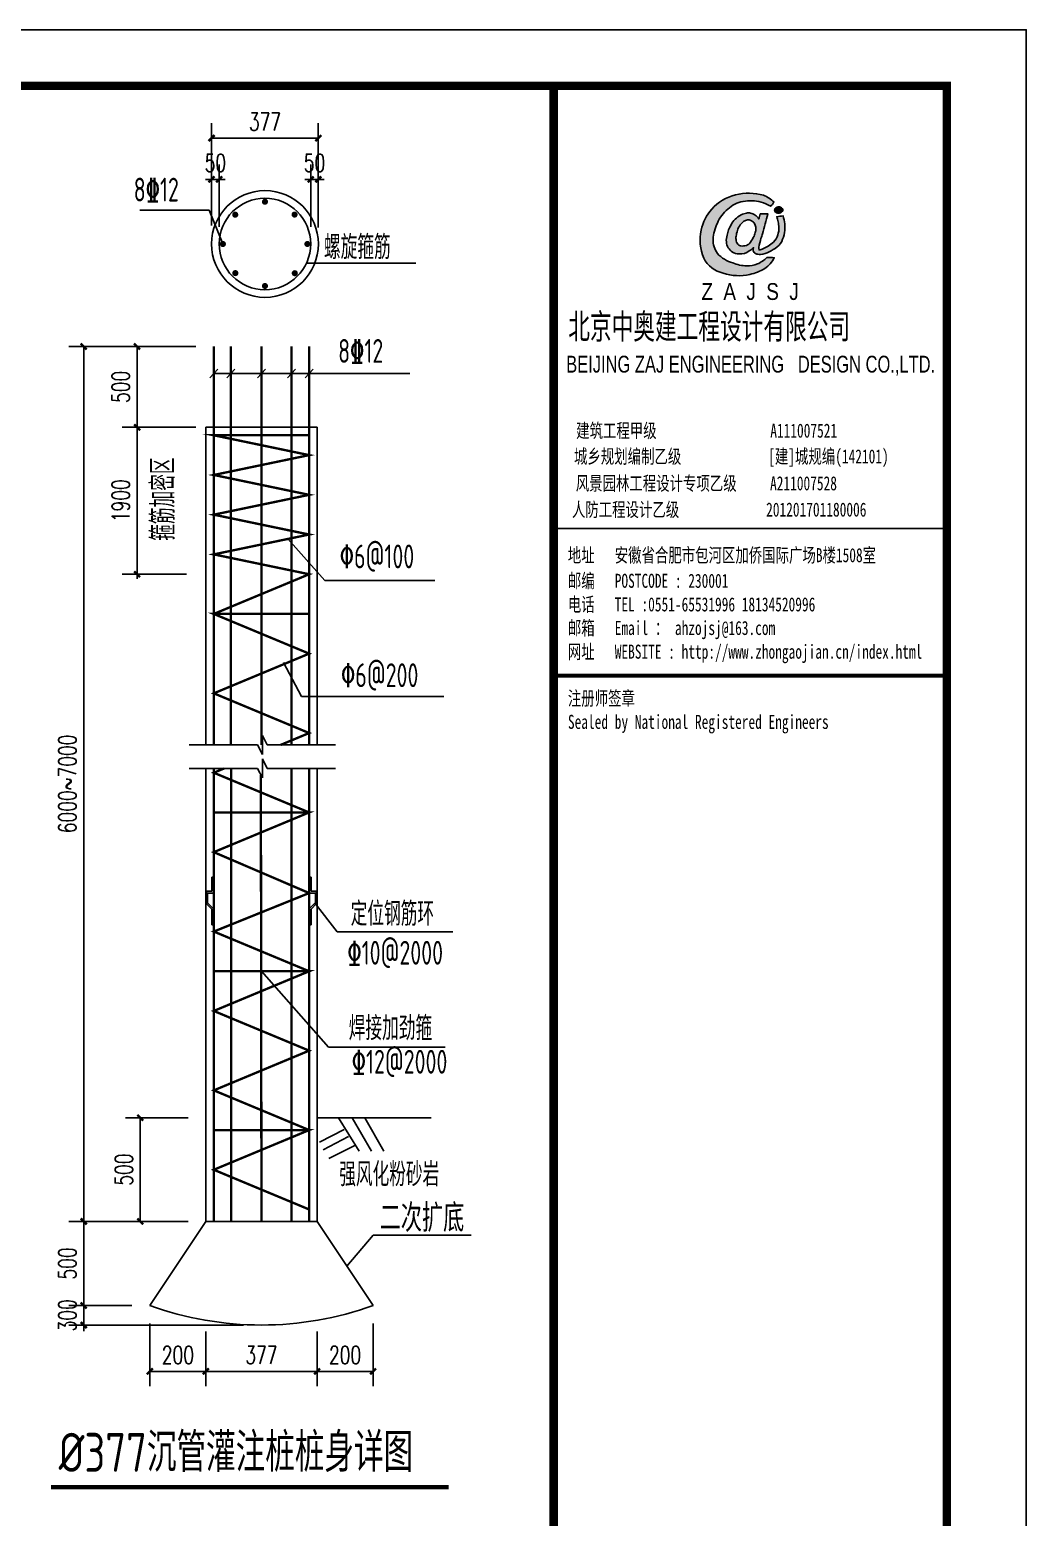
# Model space of a CAD drawing. Extents: x -33967 to 1773478, y -1022458 to -784650.
# Drawn here: x 353965 to 379054, y -975925 to -938458 of the extents above; entities that cross this region are included whole.
import ezdxf
from ezdxf.enums import TextEntityAlignment as Align

# ---------------------------------------------------------------- set-up
doc = ezdxf.new("R2010")
doc.units = 0
doc.header["$LTSCALE"] = 1000
doc.header["$MEASUREMENT"] = 0
for name, color, linetype in [('01', 1, 'Continuous'), ('AXIS', 3, 'Continuous'), ('NUM', 7, 'Continuous'), ('PUB_TEXT', 7, 'Continuous'), ('PUB_TITLE', 4, 'Continuous'), ('STAIR', 2, 'Continuous'), ('图签', 3, 'Continuous'), ('垂直标注', 2, 'Continuous'), ('细实线', 6, 'Continuous'), ('详图钢筋', 7, 'Continuous'), ('钢筋圆', 4, 'Continuous')]:
    doc.layers.add(name, color=color, linetype=linetype)
doc.styles.add('_gyy_title_Arial', font='arial.ttf', dxfattribs={"width": 0.7})
doc.styles.add('_gyy_title_ST', font='', dxfattribs={"width": 0.8})
doc.styles.add('_TCH_DIM_T3', font='SIMPLEX', dxfattribs={"width": 0.705882, "bigfont": 'GBCBIG'})
doc.styles.add('C', font='tssdeng.shx', dxfattribs={"height": 3, "bigfont": 'tssdchn.shx'})
doc.styles.add('HZ', font='txt.shx', dxfattribs={"width": 0.8, "bigfont": '000hztxt.shx'})
doc.styles.add('TSSD_Norm', font='tssdeng.shx', dxfattribs={"bigfont": 'hztxt.shx'})
doc.styles.get('_gyy_title_ST').set_extended_font_data('SimSun')
doc.dimstyles.new('TCH_150_10', dxfattribs={"dimtxt": 446.25, "dimasz": 150, "dimexe": 375, "dimexo": 450, "dimgap": 189.375, "dimtad": 1, "dimdec": 0, "dimlfac": 0.1, "dimzin": 0, "dimdsep": 46, "dimtxsty": '_TCH_DIM_T3', "dimblk": 'ARCHTICK', "dimcen": 0.09, "dimclrd": 256, "dimclre": 256, "dimclrt": 7, "dimazin": 2, "dimtfac": 1, "dimtdec": 0, "dimtix": 1, "dimtmove": 2, "dimatfit": 3, "dimfxl": 1, "dimtolj": 1, "dimtzin": 0, "dimarcsym": 0})
doc.dimstyles.new('TCH_150_5', dxfattribs={"dimtxt": 446.25, "dimasz": 150, "dimexe": 375, "dimexo": 450, "dimgap": 189.375, "dimtad": 1, "dimdec": 0, "dimlfac": 0.2, "dimzin": 0, "dimdsep": 46, "dimtxsty": '_TCH_DIM_T3', "dimblk": 'ARCHTICK', "dimcen": 0.09, "dimclrd": 256, "dimclre": 256, "dimclrt": 7, "dimazin": 2, "dimtfac": 1, "dimtdec": 0, "dimtix": 1, "dimtmove": 2, "dimatfit": 3, "dimfxl": 1, "dimtolj": 1, "dimtzin": 0, "dimarcsym": 0})

# ---------------------------------------------------------------- blocks, each defined once
blk = doc.blocks.new('dd')
at = {"layer": '图签'}
h = blk.add_hatch(color=5, dxfattribs=at)
h.set_gradient(color1=(0, 0, 255), color2=(36, 36, 255), one_color=1, tint=0.57)
h.paths.add_polyline_path([(452, 1270, -0.093206), (531, 1562, -0.136321), (716, 1807, -0.161039), (988, 1948, -0.108591), (1307, 1935, -0.049497), (1479, 1861, 0.062627), (1539, 1932, 0.094388), (1351, 2056, 0.136326), (854, 2062, 0.161722), (430, 1810, 0.133661), (243, 1435, 0.158414), (286, 937, 0.22517), (632, 669, 0.138663), (1107, 646, 0.074676), (1375, 753, 0.125344), (1543, 944, 0.006312), (1413, 948, -0.090385), (1244, 833, -0.096745), (1053, 797, -0.073845), (803, 850, -0.140868), (530, 1020, -0.160753)])
h = blk.add_hatch(color=5, dxfattribs=at)
h.set_gradient(color1=(0, 0, 255), color2=(36, 36, 255), one_color=1, tint=0.57)
h.paths.add_polyline_path([(1306, 1289, 0.011169), (1334, 1370, 0.005807), (1431, 1724, 0.01105), (1292, 1724, 0.016796), (1267, 1634, 0.125943), (1203, 1704, 0.083806), (1120, 1739, 0.082879), (1047, 1739, -0.008503), (952, 1710, 0.060057), (844, 1628, 0.086078), (774, 1532, 0.099424), (705, 1347, 0.12153), (690, 1225, 0.102644), (719, 1122, 0.056648), (797, 1042, 0.092914), (913, 1013, 0.194578), (1098, 1064, -0.002562), (1175, 1122, 0.064354), (1167, 1068, 0.172385), (1207, 1017, 0.105458), (1300, 1002, 0.086567), (1454, 1046, 0.047674), (1592, 1136, 0.166359), (1692, 1274, 0.096748), (1728, 1431, 0.03151), (1728, 1548, 0.041815), (1700, 1691, 0.007654), (1588, 1673, -0.009919), (1610, 1585, -0.068269), (1624, 1482, -0.105336), (1605, 1352, -0.14652), (1528, 1223, -0.070486), (1434, 1151, -0.077937), (1341, 1103, -0.127098), (1272, 1084, -0.114215), (1267, 1129, -0.007609)])
h.paths.add_polyline_path([(865, 1245, -0.099994), (863, 1328, -0.050974), (888, 1427, -0.120527), (938, 1529, -0.043888), (1002, 1595, -0.08446), (1063, 1619, -0.147309), (1127, 1607, -0.037474), (1177, 1572, -0.06931), (1209, 1507, -0.067662), (1213, 1431, -0.02676), (1211, 1413, 0.017209), (1183, 1329, -0.048815), (1120, 1223, -0.139096), (1046, 1163, -0.097991), (944, 1153, -0.085394), (909, 1169, -0.149141)], flags=16)
h = blk.add_hatch(color=1, dxfattribs=at)
h.set_gradient(color1=(255, 0, 0), color2=(255, 0, 0), tint=0.57)
h.paths.add_polyline_path([(1557, 1818, 0.386553), (1564, 1757, 0.170676), (1604, 1736, 0.082224), (1657, 1743, 0.087509), (1686, 1766, 0.264235), (1694, 1804, 0.244333), (1636, 1850, 0.30271)])
blk.add_lwpolyline([(1539, 1932, 0.094388), (1351, 2056, 0.136326), (854, 2062, 0.161722), (430, 1810, 0.133661), (243, 1435, 0.158414), (286, 937, 0.22517), (632, 669, 0.138663), (1107, 646, 0.074676), (1375, 753, 0.125344), (1543, 944, 0.006312), (1413, 948, -0.090385), (1244, 833, -0.096745), (1053, 797, -0.073845), (803, 850, -0.140868), (530, 1020, -0.160753), (452, 1270, -0.093206), (531, 1562, -0.136321), (716, 1807, -0.161039), (988, 1948, -0.108591), (1307, 1935, -0.049497), (1479, 1861, 0.062627)], format="xyb", close=True, dxfattribs=at)
for points in [[(1431, 1724, 0.011041), (1292, 1724, 0.016796), (1267, 1634, 0.125943), (1203, 1704, 0.083806), (1120, 1739, 0.082879), (1047, 1739, -0.008503), (952, 1710, 0.060057), (844, 1628, 0.086078), (774, 1532, 0.099424), (705, 1347, 0.12153), (690, 1225, 0.102644), (719, 1122, 0.056648), (797, 1042, 0.092914), (913, 1013, 0.194578), (1098, 1064, -0.002562), (1175, 1122, 0.064354), (1167, 1068, 0.172385), (1207, 1017, 0.105458), (1300, 1002, 0.086567), (1454, 1046, 0.047674), (1592, 1136, 0.166359), (1692, 1274, 0.096748), (1728, 1431, 0.03151), (1728, 1548, 0.041815), (1700, 1691, 0.007654), (1588, 1673, -0.009919), (1610, 1585, -0.068269), (1624, 1482, -0.105336), (1605, 1352, -0.14652), (1528, 1223, -0.070486), (1434, 1151, -0.077937), (1341, 1103, -0.127098), (1272, 1084, -0.114215), (1267, 1129, -0.007609), (1306, 1289, 0.011169), (1334, 1370, 0.005782), (1430, 1722, 0.069025)], [(1213, 1431, 0.067662), (1209, 1507, 0.06931), (1177, 1572, 0.037474), (1127, 1607, 0.147309), (1063, 1619, 0.08446), (1002, 1595, 0.043888), (938, 1529, 0.120527), (888, 1427, 0.050974), (863, 1328, 0.099994), (865, 1245, 0.149141), (909, 1169, 0.085394), (944, 1153, 0.097991), (1046, 1163, 0.139096), (1120, 1223, 0.048815), (1183, 1329, -0.017209), (1211, 1413, 0.02676), (1213, 1431, 0.441273)], [(1694, 1804, 0.243958), (1636, 1850, 0.303117), (1557, 1818, 0.386553), (1564, 1757, 0.170676), (1604, 1736, 0.082224), (1657, 1743, 0.087509), (1686, 1766, 0.264235), (1694, 1804, -7.823139)]]:
    blk.add_lwpolyline(points, format="xyb", dxfattribs=at)
at = {"insert": (246, 492), "char_height": 300, "width": 8000, "attachment_point": 1, "style": 'HZ'}
blk.add_mtext('{\\fArial|b0|i0|c0|p32;Z  A  J  S  J}', dxfattribs=at)
blk = doc.blocks.new('_ArchTick')
at = {"color": 0, "linetype": 'ByBlock', "const_width": 0.4}
blk.add_lwpolyline([(-0.5, -0.5), (0.5, 0.5)], dxfattribs=at)
blk = doc.blocks.new('*D1701')
at = {"layer": 'AXIS', "linetype": 'ByBlock', "lineweight": -2, "transparency": 16777216}
for p, q in [((358149, -946435), (356292, -946435)), ((356667, -946435), (356667, -948472)), ((358149, -948472), (356292, -948472))]:
    blk.add_line(p, q, dxfattribs=at)
at = {"layer": 'Defpoints', "color": 0, "linetype": 'ByBlock', "transparency": 16777216}
for p in [(358599, -946435), (356667, -948472), (358599, -948472)]:
    blk.add_point(p, dxfattribs=at)
at = {"layer": 'AXIS', "linetype": 'ByBlock', "lineweight": -2, "transparency": 16777216, "xscale": 150, "yscale": 150, "zscale": 150}
for p, rotation in [((356667, -946435), 90), ((356667, -948472), 270)]:
    blk.add_blockref('_ArchTick', p, dxfattribs=dict(at, rotation=rotation))
at = {"layer": 'AXIS', "color": 7, "linetype": 'ByBlock', "transparency": 16777216, "insert": (356255, -947454), "char_height": 446.2, "attachment_point": 5, "rotation": 90, "style": '_TCH_DIM_T3'}
blk.add_mtext('\\A1;500', dxfattribs=at)
blk = doc.blocks.new('*D1702')
at = {"layer": 'AXIS', "linetype": 'ByBlock', "lineweight": -2, "transparency": 16777216}
for p, q in [((357949, -948472), (356292, -948472)), ((356667, -948472), (356667, -952172)), ((357909, -952172), (356292, -952172))]:
    blk.add_line(p, q, dxfattribs=at)
at = {"layer": 'Defpoints', "color": 0, "linetype": 'ByBlock', "transparency": 16777216}
for p in [(358399, -948472), (356667, -952172), (358359, -952172)]:
    blk.add_point(p, dxfattribs=at)
at = {"layer": 'AXIS', "linetype": 'ByBlock', "lineweight": -2, "transparency": 16777216, "xscale": 150, "yscale": 150, "zscale": 150}
for p, rotation in [((356667, -948472), 90), ((356667, -952172), 270)]:
    blk.add_blockref('_ArchTick', p, dxfattribs=dict(at, rotation=rotation))
at = {"layer": 'AXIS', "color": 7, "linetype": 'ByBlock', "transparency": 16777216, "insert": (356255, -950322), "char_height": 446.2, "attachment_point": 5, "rotation": 90, "style": '_TCH_DIM_T3'}
blk.add_mtext('\\A1;1900', dxfattribs=at)
blk = doc.blocks.new('*D1703')
at = {"layer": 'AXIS', "linetype": 'ByBlock', "lineweight": -2, "transparency": 16777216}
for p, q in [((357949, -965862), (356372, -965862)), ((356747, -968473), (356747, -965862)), ((357949, -968473), (356372, -968473))]:
    blk.add_line(p, q, dxfattribs=at)
at = {"layer": 'Defpoints', "color": 0, "linetype": 'ByBlock', "transparency": 16777216}
for p in [(356747, -965862), (358399, -965862), (358399, -968473)]:
    blk.add_point(p, dxfattribs=at)
at = {"layer": 'AXIS', "linetype": 'ByBlock', "lineweight": -2, "transparency": 16777216, "xscale": 150, "yscale": 150, "zscale": 150}
for p, rotation in [((356747, -965862), 90), ((356747, -968473), 270)]:
    blk.add_blockref('_ArchTick', p, dxfattribs=dict(at, rotation=rotation))
at = {"layer": 'AXIS', "color": 7, "linetype": 'ByBlock', "transparency": 16777216, "insert": (356335, -967168), "char_height": 446.2, "attachment_point": 5, "rotation": 90, "style": '_TCH_DIM_T3'}
blk.add_mtext('\\A1;500', dxfattribs=at)
blk = doc.blocks.new('*D1704')
at = {"layer": 'AXIS', "linetype": 'ByBlock', "lineweight": -2, "transparency": 16777216}
for p, q in [((357709, -946435), (354949, -946435)), ((355324, -968473), (355324, -946435)), ((357949, -968473), (354949, -968473))]:
    blk.add_line(p, q, dxfattribs=at)
at = {"layer": 'Defpoints', "color": 0, "linetype": 'ByBlock', "transparency": 16777216}
for p in [(355324, -946435), (358159, -946435), (358399, -968473)]:
    blk.add_point(p, dxfattribs=at)
at = {"layer": 'AXIS', "linetype": 'ByBlock', "lineweight": -2, "transparency": 16777216, "xscale": 150, "yscale": 150, "zscale": 150}
for p, rotation in [((355324, -946435), 90), ((355324, -968473), 270)]:
    blk.add_blockref('_ArchTick', p, dxfattribs=dict(at, rotation=rotation))
at = {"layer": 'AXIS', "color": 7, "linetype": 'ByBlock', "transparency": 16777216, "insert": (354912, -957454), "char_height": 446.25, "attachment_point": 5, "rotation": 90, "style": '_TCH_DIM_T3'}
blk.add_mtext('\\A1;6000~7000', dxfattribs=at)
blk = doc.blocks.new('*D1712')
at = {"layer": 'AXIS', "linetype": 'ByBlock', "lineweight": -2, "transparency": 16777216}
for p, q in [((358543, -943371), (358543, -940812)), ((361230, -943438), (361230, -940812)), ((358543, -941187), (361230, -941187))]:
    blk.add_line(p, q, dxfattribs=at)
at = {"layer": 'Defpoints', "color": 0, "linetype": 'ByBlock', "transparency": 16777216}
for p in [(361230, -941187), (358543, -943821), (361230, -943888)]:
    blk.add_point(p, dxfattribs=at)
at = {"layer": 'AXIS', "linetype": 'ByBlock', "lineweight": -2, "transparency": 16777216, "xscale": 150, "yscale": 150, "zscale": 150, "rotation": 180}
blk.add_blockref('_ArchTick', (358543, -941187), dxfattribs=at)
at = {"layer": 'AXIS', "linetype": 'ByBlock', "lineweight": -2, "transparency": 16777216, "xscale": 150, "yscale": 150, "zscale": 150}
blk.add_blockref('_ArchTick', (361230, -941187), dxfattribs=at)
at = {"layer": 'AXIS', "color": 7, "linetype": 'ByBlock', "transparency": 16777216, "insert": (359887, -940774), "char_height": 446.2, "attachment_point": 5, "style": '_TCH_DIM_T3'}
blk.add_mtext('\\A1;377', dxfattribs=at)
blk = doc.blocks.new('*D1713')
at = {"layer": 'AXIS', "linetype": 'ByBlock', "lineweight": -2, "transparency": 16777216}
for p, q in [((358543, -943389), (358543, -941851)), ((358735, -943426), (358735, -941851)), ((358543, -942226), (358393, -942226)), ((358735, -942226), (358543, -942226)), ((358735, -942226), (358885, -942226))]:
    blk.add_line(p, q, dxfattribs=at)
at = {"layer": 'Defpoints', "color": 0, "linetype": 'ByBlock', "transparency": 16777216}
for p in [(358543, -942226), (358543, -943839), (358735, -943876)]:
    blk.add_point(p, dxfattribs=at)
at = {"layer": 'AXIS', "linetype": 'ByBlock', "lineweight": -2, "transparency": 16777216, "xscale": 150, "yscale": 150, "zscale": 150}
blk.add_blockref('_ArchTick', (358543, -942226), dxfattribs=at)
at = {"layer": 'AXIS', "linetype": 'ByBlock', "lineweight": -2, "transparency": 16777216, "xscale": 150, "yscale": 150, "zscale": 150, "rotation": 180}
blk.add_blockref('_ArchTick', (358735, -942226), dxfattribs=at)
at = {"layer": 'AXIS', "color": 7, "linetype": 'ByBlock', "transparency": 16777216, "insert": (358639, -941814), "char_height": 446.2, "attachment_point": 5, "style": '_TCH_DIM_T3'}
blk.add_mtext('\\A1;50', dxfattribs=at)
blk = doc.blocks.new('*D1714')
at = {"layer": 'AXIS', "linetype": 'ByBlock', "lineweight": -2, "transparency": 16777216}
for p, q in [((361038, -943426), (361038, -941851)), ((361230, -943389), (361230, -941851)), ((361038, -942226), (360888, -942226)), ((361038, -942226), (361230, -942226)), ((361230, -942226), (361380, -942226))]:
    blk.add_line(p, q, dxfattribs=at)
at = {"layer": 'Defpoints', "color": 0, "linetype": 'ByBlock', "transparency": 16777216}
for p in [(361230, -942226), (361038, -943876), (361230, -943839)]:
    blk.add_point(p, dxfattribs=at)
at = {"layer": 'AXIS', "linetype": 'ByBlock', "lineweight": -2, "transparency": 16777216, "xscale": 150, "yscale": 150, "zscale": 150}
blk.add_blockref('_ArchTick', (361038, -942226), dxfattribs=at)
at = {"layer": 'AXIS', "linetype": 'ByBlock', "lineweight": -2, "transparency": 16777216, "xscale": 150, "yscale": 150, "zscale": 150, "rotation": 180}
blk.add_blockref('_ArchTick', (361230, -942226), dxfattribs=at)
at = {"layer": 'AXIS', "color": 7, "linetype": 'ByBlock', "transparency": 16777216, "insert": (361134, -941814), "char_height": 446.2, "attachment_point": 5, "style": '_TCH_DIM_T3'}
blk.add_mtext('\\A1;50', dxfattribs=at)
blk = doc.blocks.new('*D1715')
at = {"layer": 'AXIS', "linetype": 'ByBlock', "lineweight": -2, "transparency": 16777216}
for p, q in [((357949, -968473), (354949, -968473)), ((355324, -968473), (355324, -970592)), ((356538, -970592), (354949, -970592))]:
    blk.add_line(p, q, dxfattribs=at)
at = {"layer": 'Defpoints', "color": 0, "linetype": 'ByBlock', "transparency": 16777216}
for p in [(358399, -968473), (355324, -970592), (356988, -970592)]:
    blk.add_point(p, dxfattribs=at)
at = {"layer": 'AXIS', "linetype": 'ByBlock', "lineweight": -2, "transparency": 16777216, "xscale": 150, "yscale": 150, "zscale": 150}
for p, rotation in [((355324, -968473), 90), ((355324, -970592), 270)]:
    blk.add_blockref('_ArchTick', p, dxfattribs=dict(at, rotation=rotation))
at = {"layer": 'AXIS', "color": 7, "linetype": 'ByBlock', "transparency": 16777216, "insert": (354912, -969533), "char_height": 446.2, "attachment_point": 5, "rotation": 90, "style": '_TCH_DIM_T3'}
blk.add_mtext('\\A1;500', dxfattribs=at)
blk = doc.blocks.new('*D1716')
at = {"layer": 'AXIS', "linetype": 'ByBlock', "lineweight": -2, "transparency": 16777216}
for p, q in [((358399, -971245), (358399, -972626)), ((361199, -971245), (361199, -972626)), ((358399, -972251), (361199, -972251))]:
    blk.add_line(p, q, dxfattribs=at)
at = {"layer": 'Defpoints', "color": 0, "linetype": 'ByBlock', "transparency": 16777216}
for p in [(358399, -970795), (361199, -970795), (361199, -972251)]:
    blk.add_point(p, dxfattribs=at)
at = {"layer": 'AXIS', "linetype": 'ByBlock', "lineweight": -2, "transparency": 16777216, "xscale": 150, "yscale": 150, "zscale": 150, "rotation": 180}
blk.add_blockref('_ArchTick', (358399, -972251), dxfattribs=at)
at = {"layer": 'AXIS', "linetype": 'ByBlock', "lineweight": -2, "transparency": 16777216, "xscale": 150, "yscale": 150, "zscale": 150}
blk.add_blockref('_ArchTick', (361199, -972251), dxfattribs=at)
at = {"layer": 'AXIS', "color": 7, "linetype": 'ByBlock', "transparency": 16777216, "insert": (359799, -971838), "char_height": 446.2, "attachment_point": 5, "style": '_TCH_DIM_T3'}
blk.add_mtext('\\A1;377', dxfattribs=at)
blk = doc.blocks.new('*D1717')
at = {"layer": 'AXIS', "linetype": 'ByBlock', "lineweight": -2, "transparency": 16777216}
for p, q in [((362609, -971042), (362609, -972626)), ((361199, -971245), (361199, -972626)), ((361199, -972251), (362609, -972251))]:
    blk.add_line(p, q, dxfattribs=at)
at = {"layer": 'Defpoints', "color": 0, "linetype": 'ByBlock', "transparency": 16777216}
for p in [(362609, -970592), (361199, -970795), (362609, -972251)]:
    blk.add_point(p, dxfattribs=at)
at = {"layer": 'AXIS', "linetype": 'ByBlock', "lineweight": -2, "transparency": 16777216, "xscale": 150, "yscale": 150, "zscale": 150, "rotation": 180}
blk.add_blockref('_ArchTick', (361199, -972251), dxfattribs=at)
at = {"layer": 'AXIS', "linetype": 'ByBlock', "lineweight": -2, "transparency": 16777216, "xscale": 150, "yscale": 150, "zscale": 150}
blk.add_blockref('_ArchTick', (362609, -972251), dxfattribs=at)
at = {"layer": 'AXIS', "color": 7, "linetype": 'ByBlock', "transparency": 16777216, "insert": (361904, -971838), "char_height": 446.2, "attachment_point": 5, "style": '_TCH_DIM_T3'}
blk.add_mtext('\\A1;200', dxfattribs=at)
blk = doc.blocks.new('*D1718')
at = {"layer": 'AXIS', "linetype": 'ByBlock', "lineweight": -2, "transparency": 16777216}
for p, q in [((356988, -971042), (356988, -972626)), ((358399, -971245), (358399, -972626)), ((358399, -972251), (356988, -972251))]:
    blk.add_line(p, q, dxfattribs=at)
at = {"layer": 'Defpoints', "color": 0, "linetype": 'ByBlock', "transparency": 16777216}
for p in [(356988, -970592), (358399, -970795), (356988, -972251)]:
    blk.add_point(p, dxfattribs=at)
at = {"layer": 'AXIS', "linetype": 'ByBlock', "lineweight": -2, "transparency": 16777216, "xscale": 150, "yscale": 150, "zscale": 150, "rotation": 180}
blk.add_blockref('_ArchTick', (356988, -972251), dxfattribs=at)
at = {"layer": 'AXIS', "linetype": 'ByBlock', "lineweight": -2, "transparency": 16777216, "xscale": 150, "yscale": 150, "zscale": 150}
blk.add_blockref('_ArchTick', (358399, -972251), dxfattribs=at)
at = {"layer": 'AXIS', "color": 7, "linetype": 'ByBlock', "transparency": 16777216, "insert": (357694, -971838), "char_height": 446.2, "attachment_point": 5, "style": '_TCH_DIM_T3'}
blk.add_mtext('\\A1;200', dxfattribs=at)
blk = doc.blocks.new('*D1727')
at = {"layer": 'AXIS', "linetype": 'ByBlock', "lineweight": -2, "transparency": 16777216}
for p, q in [((356538, -970592), (354949, -970592)), ((355324, -970592), (355324, -970442)), ((355324, -971084), (355324, -970592)), ((359349, -971084), (354949, -971084)), ((355324, -971084), (355324, -971234))]:
    blk.add_line(p, q, dxfattribs=at)
at = {"layer": 'Defpoints', "color": 0, "linetype": 'ByBlock', "transparency": 16777216}
for p in [(355324, -970592), (356988, -970592), (359799, -971084)]:
    blk.add_point(p, dxfattribs=at)
at = {"layer": 'AXIS', "linetype": 'ByBlock', "lineweight": -2, "transparency": 16777216, "xscale": 150, "yscale": 150, "zscale": 150}
for p, rotation in [((355324, -970592), 270), ((355324, -971084), 90)]:
    blk.add_blockref('_ArchTick', p, dxfattribs=dict(at, rotation=rotation))
at = {"layer": 'AXIS', "color": 7, "linetype": 'ByBlock', "transparency": 16777216, "insert": (354912, -970838), "char_height": 446.2, "attachment_point": 5, "rotation": 90, "style": '_TCH_DIM_T3'}
blk.add_mtext('\\A1;300', dxfattribs=at)

msp = doc.modelspace()

# ---------------------------------------------------------------- linework, layer by layer
at = {"color": 3, "linetype": 'Continuous'}
for p, q in [((358479.6, -943003.6), (356735.9, -943003.6)), ((358827, -943854.5), (358479.6, -943003.6)), ((360933.4, -944335.3), (363685.5, -944335.3)), ((358700.8, -947004.6), (358496.6, -947221.7)), ((358598.7, -947113.1), (363533.8, -947113.1)), ((359130.9, -947004.6), (358926.7, -947221.7)), ((359898.8, -947004.6), (359694.6, -947221.7)), ((360654.6, -947004.6), (360450.4, -947221.7)), ((361100.8, -947004.6), (360896.6, -947221.7)), ((360459.6, -951284.8), (361393.4, -952334.4)), ((361393.4, -952334.4), (364159.5, -952334.4)), ((360356.3, -954393.5), (360803.3, -955254.4)), ((360803.3, -955254.4), (364393.2, -955254.4)), ((361154.6, -960465.4), (361706, -961178.4)), ((361706, -961178.4), (364613.7, -961178.4)), ((359798.7, -962172.4), (361483.3, -964088.5)), ((361483.3, -964088.5), (364421, -964088.5))]:
    msp.add_line(p, q, dxfattribs=at)
for p, q in [((362610.1, -968823.4), (361951.5, -969604.2)), ((365075.8, -968823.4), (362610.1, -968823.4))]:
    msp.add_line(p, q)
at = {"layer": '01', "linetype": 'ByBlock'}
for p, q in [((358598.7, -946435.4), (358598.7, -956472.7)), ((359028.8, -946435.4), (359028.8, -956472.7)), ((359796.7, -946435.4), (359796.7, -956472.7)), ((360552.5, -946435.4), (360552.5, -956472.7)), ((360998.7, -946435.4), (360998.7, -956472.7)), ((358598.7, -948672.4), (360998.7, -949172.4)), ((360998.7, -949172.4), (358598.7, -949672.4)), ((358598.7, -949672.4), (360998.7, -950172.4)), ((360998.7, -950172.4), (358598.7, -950672.4)), ((358598.7, -950672.4), (360998.7, -951172.4)), ((360998.7, -951172.4), (358598.7, -951672.4)), ((360998.7, -952172.4), (358598.7, -953172.4)), ((358598.7, -953172.4), (360998.7, -954172.4)), ((358598.7, -953172.4), (360998.7, -953172.4)), ((360998.7, -954172.4), (358598.7, -955172.4)), ((358598.7, -955172.4), (360998.7, -956172.4))]:
    msp.add_line(p, q, dxfattribs=at)
at = {"layer": '01', "color": 0}
msp.add_line((361198.7, -965862.2), (364071.3, -965862.2), dxfattribs=at)
at = {"layer": '01', "color": 3}
for p, q in [((361738.5, -965862.2), (362262.5, -966703.5)), ((362080.2, -965862.2), (362572.6, -966703.5)), ((362401.8, -965862.2), (362878.1, -966703.5)), ((361880.1, -966159.4), (361260.1, -966476.7)), ((361991.5, -966338.3), (361354.8, -966667.7)), ((362152.1, -966562.2), (361493.3, -966888.9))]:
    msp.add_line(p, q, dxfattribs=at)
at = {"layer": '01', "linetype": 'ByBlock', "const_width": 60}
for points in [[(358598.7, -946435.4), (358598.7, -956472.7)], [(359028.8, -956472.7), (359028.8, -946435.4)], [(359796.7, -946435.4), (359796.7, -956472.7)], [(360552.5, -956472.7), (360552.5, -946435.4)], [(360998.7, -946435.4), (360998.7, -956472.7)], [(358598.7, -953172.4), (360998.7, -952172.4), (358598.7, -951672.4), (360998.7, -951172.4), (358598.7, -950672.4), (360998.7, -950172.4), (358598.7, -949672.4), (360998.7, -949172.4), (358598.7, -948672.4), (360998.7, -948672.4)], [(360278.1, -956472.7), (360998.7, -956172.4), (358598.7, -955172.4), (360998.7, -954172.4), (358598.7, -953172.4), (360998.7, -953172.4)], [(360998.7, -958172.4), (358598.7, -957172.4), (358859.1, -957063.9)], [(358598.7, -957063.9), (358598.7, -968473.1)], [(359034.2, -968473.1), (359034.2, -957063.9)], [(359783.5, -957225.2), (359798.7, -968473.1)], [(360551.9, -968473.1), (360551.9, -957063.9)], [(360998.7, -957063.9), (360998.7, -968473.1)], [(360998.7, -962172.4), (358598.7, -961172.4), (360998.7, -960203.1), (358598.7, -959172.4), (360998.7, -958172.4), (358598.7, -958172.4)], [(360998.7, -966172.4), (358598.7, -965172.4), (360998.7, -964172.4), (358598.7, -963172.4), (360998.7, -962172.4), (358598.7, -962172.4)], [(360998.7, -968172.4), (358598.7, -967172.4), (360998.7, -966172.4), (358598.7, -966172.4)]]:
    msp.add_lwpolyline(points, dxfattribs=at)
at = {"layer": 'AXIS', "linetype": 'ByBlock'}
msp.add_line((356667.2, -948352.4), (356667.2, -952292.4), dxfattribs=at)
at = {"layer": 'PUB_TEXT', "const_width": 105}
msp.add_lwpolyline([(354497.8, -975167.7), (364511.8, -975167.7)], dxfattribs=at)
at = {"layer": 'PUB_TITLE'}
msp.add_line((367155, -951018.5), (377053.9, -951018.5), dxfattribs=at)
msp.add_lwpolyline([(260253.9, -1022458.4), (379053.9, -1022458.4), (379053.9, -938458.4), (260253.9, -938458.4)], close=True, dxfattribs=at)
at = {"layer": 'PUB_TITLE', "const_width": 212.1}
for points in [[(263074.3, -1021044.2), (263074.3, -939872.6), (377053.9, -939872.6), (377053.9, -1021044.2)], [(367155, -939872.6), (377053.9, -939872.6), (377053.9, -1021044.2), (367155, -1021044.2)]]:
    msp.add_lwpolyline(points, close=True, dxfattribs=at)
at = {"layer": 'PUB_TITLE', "const_width": 99}
msp.add_lwpolyline([(367155, -954724.1), (377053.9, -954724.1)], dxfattribs=at)
at = {"layer": 'STAIR'}
for p, q in [((357981.6, -956472.7), (359702.8, -956472.7)), ((359702.8, -956472.7), (359822.8, -956712.7)), ((359822.8, -956712.7), (359822.8, -956232.7)), ((359822.8, -956232.7), (359942.8, -956472.7)), ((359942.8, -956472.7), (361664.1, -956472.7)), ((359822.8, -957303.9), (359822.8, -956823.9)), ((359822.8, -956823.9), (359942.8, -957063.9)), ((357981.6, -957063.9), (359702.8, -957063.9)), ((359702.8, -957063.9), (359822.8, -957303.9)), ((359942.8, -957063.9), (361664.1, -957063.9))]:
    msp.add_line(p, q, dxfattribs=at)
at = {"layer": '细实线'}
for p, q in [((358398.7, -948472.4), (358398.7, -956472.7)), ((358398.7, -948472.4), (361198.7, -948472.4)), ((361198.7, -948472.4), (361198.7, -956472.7)), ((358398.7, -957063.9), (358398.7, -968473.1)), ((361198.7, -957063.9), (361198.7, -968473.1)), ((358550.7, -959806.3), (358550.7, -960158.3)), ((358598.7, -959806.3), (358550.7, -959806.3)), ((358598.7, -959806.3), (358598.7, -960206.3)), ((360998.7, -959803.1), (361046.7, -959803.1)), ((360998.7, -959803.1), (360998.7, -960203.1)), ((361046.7, -959803.1), (361046.7, -960155.1)), ((358550.7, -960158.3), (358410.7, -960158.3)), ((358410.7, -960158.3), (358410.7, -960471)), ((358438.7, -960206.3), (358438.7, -960446.3)), ((358598.7, -960206.3), (358438.7, -960206.3)), ((360998.7, -960203.1), (361158.7, -960203.1)), ((361046.7, -960155.1), (361186.7, -960155.1)), ((361158.7, -960203.1), (361158.7, -960443.1)), ((361186.7, -960155.1), (361186.7, -960467.7)), ((358410.7, -960471), (358550.7, -960611)), ((358438.7, -960446.3), (358598.7, -960606.3)), ((358550.7, -960611), (358550.7, -961006.3)), ((358598.7, -960606.3), (358598.7, -961006.3)), ((361158.7, -960443.1), (360998.7, -960603.1)), ((360998.7, -960603.1), (360998.7, -961003.1)), ((361186.7, -960467.7), (361046.7, -960607.7)), ((361046.7, -960607.7), (361046.7, -961003.1)), ((358598.7, -961006.3), (358550.7, -961006.3)), ((360998.7, -961003.1), (361046.7, -961003.1)), ((358398.7, -968473.1), (356988.4, -970592.1)), ((358398.7, -968473.1), (361198.7, -968473.1)), ((361198.7, -968473.1), (362609, -970592.1))]:
    msp.add_line(p, q, dxfattribs=at)
msp.add_circle((359886.5, -943854.5), 1344, dxfattribs=at)
msp.add_arc((359798.7, -962808.8), 8275.1, 250.1472, 289.8528, dxfattribs=at)
at = {"layer": '详图钢筋', "linetype": 'Continuous'}
msp.add_circle((359886.5, -943854.5), 1152, dxfattribs=at)
at = {"layer": '钢筋圆', "const_width": 76.8}
for points in [[(359886.5, -942752.1, 1), (359886.5, -942828.9, 1)], [(359138.2, -943077.9, 1), (359138.2, -943154.7, 1)], [(360631.9, -943075.4, 1), (360631.9, -943152.2, 1)], [(358827, -943816.1, 1), (358827, -943892.9, 1)], [(360953.9, -943816.1, 1), (360953.9, -943892.9, 1)], [(359140, -944550, 1), (359140, -944626.8, 1)], [(360637.6, -944552.1, 1), (360637.6, -944628.9, 1)], [(359886.5, -944874, 1), (359886.5, -944950.8, 1)]]:
    msp.add_lwpolyline(points, format="xyb", close=True, dxfattribs=at)

# ---------------------------------------------------------------- block references
at = {"layer": '图签', "xscale": 1.414139999943435, "yscale": 1.414139999943435, "zscale": 1.414139999943435}
msp.add_blockref('dd', (370528.5, -945535.3), dxfattribs=at)

# ---------------------------------------------------------------- texts
at = {"color": 1, "insert": (367523.2, -945596.3), "char_height": 718.199, "width": 9393.636, "attachment_point": 1, "style": 'HZ'}
msp.add_mtext('北京中奥建工程设计有限公司', dxfattribs=at)
at = {"layer": 'NUM', "style": 'TSSD_Norm', "width": 0.7}
for s, p in [('8%%13212', (356581.8, -942784.6)), ('螺旋箍筋', (361372.5, -944235)), ('8%%13212', (361728.7, -946847.8)), ('%%1306@100', (361769.5, -952023.6)), ('%%1306@200', (361801, -955015.9)), ('定位钢筋环', (362044.3, -961027.8)), ('%%13110@2000', (361962.2, -962006.8)), ('焊接加劲箍', (361995.3, -963908.6)), ('%%13112@2000', (362072, -964752.1)), ('强风化粉砂岩', (361755.9, -967590.4))]:
    msp.add_text(s, height=600, dxfattribs=at).set_placement(p)
msp.add_text('箍筋加密区', height=600, rotation=90, dxfattribs=at).set_placement((357617.2, -951329.6))
at = {"layer": 'PUB_TEXT', "style": 'C', "width": 0.8}
msp.add_text('%%C377沉管灌注桩桩身详图', height=980, dxfattribs=at).set_placement((354693.4, -974780.8))
at = {"layer": 'PUB_TITLE', "width": 0.7}
for s, height, style, p in [('BEIJING ZAJ ENGINEERING   DESIGN CO.,LTD.', 424.242, '_gyy_title_Arial', (372116.1, -947093.5)), ('建筑工程甲级                 A111007521             ', 353.535, '_gyy_title_ST', (372101.8, -948731.8)), ('城乡规划编制乙级             [建]城规编(142101)', 353.535, '_gyy_title_ST', (371629.8, -949380.4)), ('风景园林工程设计专项乙级     A211007528           ', 353.535, '_gyy_title_ST', (371925.9, -950058.6)), ('人防工程设计乙级             201201701180006', 353.535, '_gyy_title_ST', (371323, -950720.2))]:
    msp.add_text(s, height=height, dxfattribs=dict(at, style=style)).set_placement(p, align=Align.CENTER)
at = {"layer": 'PUB_TITLE', "style": '_gyy_title_ST', "width": 0.7}
for s, height, p in [('地址   安徽省合肥市包河区加侨国际广场B楼1508室', 353.535, (367512.8, -951868.8)), ('邮编   POSTCODE : 230001', 353.535, (367512.8, -952514.6)), ('电话   TEL :0551-65531996 18134520996', 353.535, (367512.8, -953108.5)), ('邮箱   Email ： ahzojsj@163.com', 353.535, (367512.8, -953702.5)), ('网址   WEBSITE : http://www.zhongaojian.cn/index.html', 353.535, (367512.8, -954299.9)), ('注册师签章', 353.53, (367512.8, -955473.6)), ('Sealed by National Registered Engineers', 353.535, (367514.7, -956067.6))]:
    msp.add_text(s, height=height, dxfattribs=at).set_placement(p)
at = {"layer": '垂直标注', "style": 'C', "width": 0.8}
msp.add_text('二次扩底', height=700, dxfattribs=at).set_placement((362775.3, -968734.9))

# ---------------------------------------------------------------- dimensions: what is measured, and where the dimension line sits
at = {"layer": 'AXIS', "linetype": 'ByBlock'}
for base, p1, p2, text, picture, middle in [((361230.1, -941186.7), (358543, -943821.1), (361230.1, -943888), '377', '*D1712', (359886.5, -940774.2)), ((358542.6, -942226.2), (358734.7, -943876), (358542.6, -943839), '50', '*D1713', (358638.7, -941813.7)), ((362609, -972250.7), (361198.7, -970795.3), (362609, -970592.1), '200', '*D1717', (361903.8, -971838.2)), ((361198.7, -972250.7), (358398.7, -970795.3), (361198.7, -970795.3), '377', '*D1716', (359798.7, -971838.2))]:
    dim = msp.add_linear_dim(base=base, p1=p1, p2=p2, text=text, dimstyle='TCH_150_5', dxfattribs=at)
    dim.commit()
    dim.dimension.update_dxf_attribs({"geometry": picture, "text_midpoint": middle})
for base, p1, p2, angle, text, dimstyle, picture, middle in [((361230.4, -942226.2), (361038.3, -943876), (361230.4, -943839), 180, '50', 'TCH_150_5', '*D1714', (361134.4, -941813.7)), ((355324, -946435.4), (358398.7, -968473.1), (358158.7, -946435.4), 90, '6000~7000', 'TCH_150_10', '*D1704', (354911.5, -957454.3)), ((356667.2, -948472.4), (358598.7, -946435.4), (358598.7, -948472.4), 90, '500', 'TCH_150_10', '*D1701', (356254.7, -947453.9)), ((356667.2, -952172.4), (358398.7, -948472.4), (358358.7, -952172.4), 90, '1900', 'TCH_150_10', '*D1702', (356254.7, -950322.4)), ((356747.5, -965862.2), (358398.7, -968473.1), (358398.7, -965862.2), 270, '500', 'TCH_150_10', '*D1703', (356335, -967167.7)), ((355324, -970592.1), (358398.7, -968473.1), (356988.4, -970592.1), 90, '500', 'TCH_150_10', '*D1715', (354911.5, -969532.6)), ((355324, -970592.1), (359798.7, -971083.9), (356988.4, -970592.1), 270, '300', 'TCH_150_10', '*D1727', (354911.5, -970838)), ((356988.4, -972250.7), (358398.7, -970795.3), (356988.4, -970592.1), 180, '200', 'TCH_150_5', '*D1718', (357693.6, -971838.2))]:
    dim = msp.add_linear_dim(base=base, p1=p1, p2=p2, angle=angle, text=text, dimstyle=dimstyle, dxfattribs=at)
    dim.commit()
    dim.dimension.update_dxf_attribs({"geometry": picture, "text_midpoint": middle})

doc.saveas('drawing.dxf')
